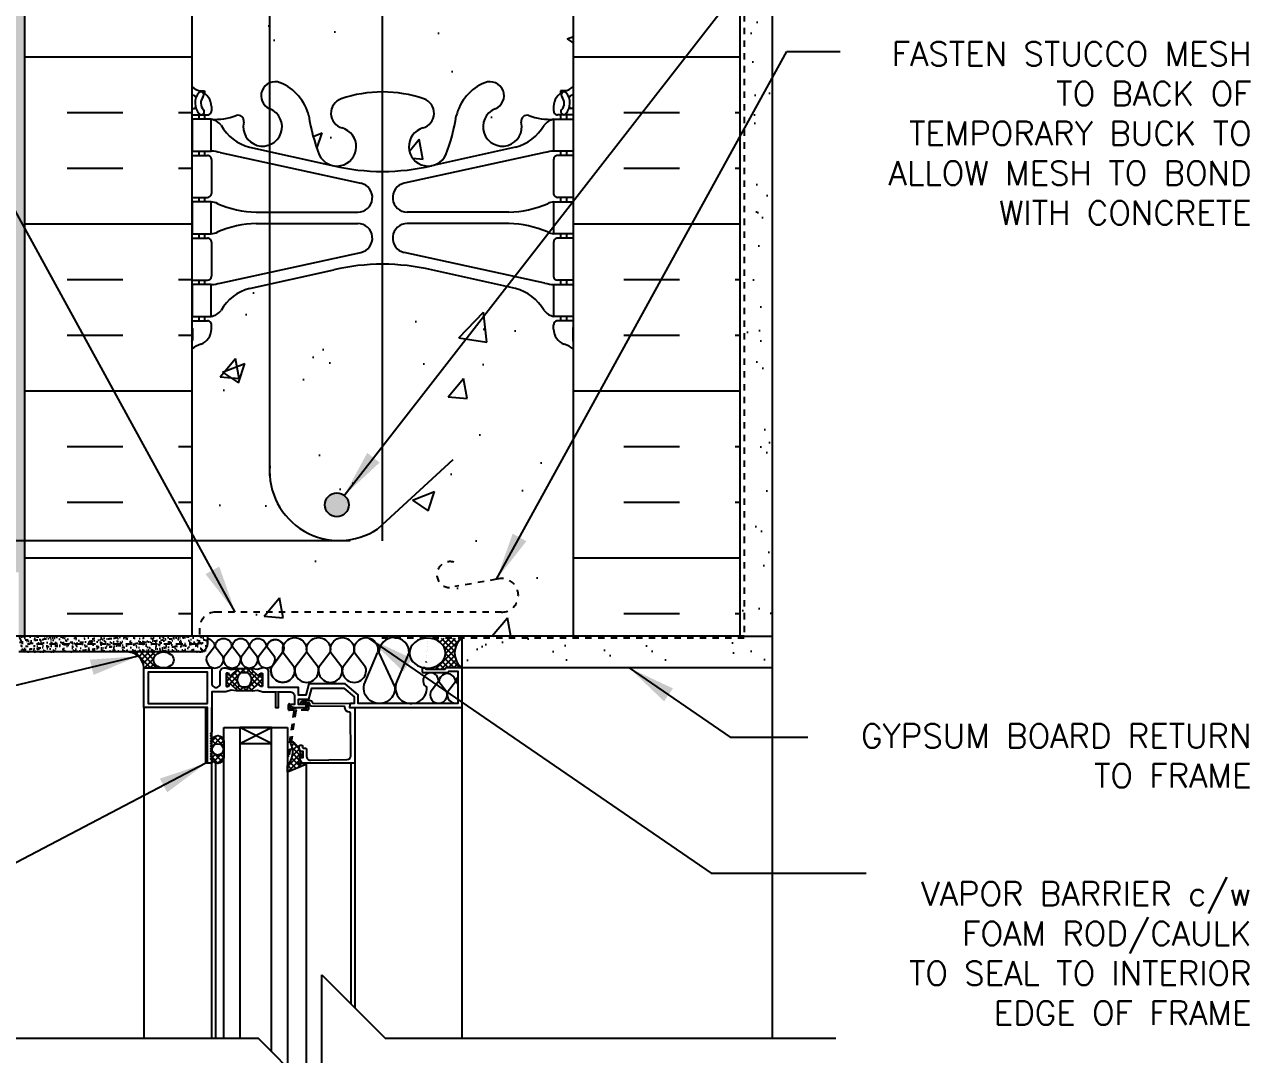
# Model space of a CAD drawing. Header units: inches. Extents: x 2793 to 2824.6, y 374 to 415.
# Drawn here: x 2802.64 to 2821.91, y 387.73 to 403.92 of the extents above; entities that cross this region are included whole.
import ezdxf

# ---------------------------------------------------------------- set-up
doc = ezdxf.new("R2010")
doc.units = ezdxf.units.IN
doc.header["$LTSCALE"] = 0.5
doc.header["$MEASUREMENT"] = 0
doc.linetypes.add('DASHED2', pattern=[0.375, 0.25, -0.125])
doc.linetypes.add('HIDDEN2', pattern=[0.1875, 0.125, -0.0625])
doc.layers.get('Defpoints').update_dxf_attribs({"linetype": 'CONTINUOUS'})
for name, color, linetype in [('HATCH', 12, 'CONTINUOUS'), ('LINE18', 9, 'CONTINUOUS'), ('line25', 2, 'CONTINUOUS'), ('LINE50', 5, 'CONTINUOUS'), ('LINE65', 3, 'CONTINUOUS'), ('LINE9', 9, 'CONTINUOUS'), ('TEXT', 4, 'CONTINUOUS'), ('Web_Edge', 9, 'CONTINUOUS')]:
    doc.layers.add(name, color=color, linetype=linetype)
doc.styles.add('DIM', font='romans.shx', dxfattribs={"width": 0.7})
doc.styles.get("Standard").update_dxf_attribs({"font": 'romans.shx'})
doc.dimstyles.new('ext_12', dxfattribs={"dimscale": 12, "dimtxt": 0.09375, "dimasz": 0.09375, "dimexe": 0.09375, "dimexo": 0.0625, "dimgap": 0.0625, "dimtad": 1, "dimdec": 1, "dimzin": 3, "dimdsep": 46, "dimlunit": 4, "dimtxsty": 'DIM', "dimcen": 0.09, "dimdle": 0.09375, "dimclrt": 4, "dimadec": 0, "dimazin": 0, "dimtfac": 1, "dimtdec": 1, "dimtmove": 2, "dimatfit": 3, "dimfxl": 1, "dimfrac": 2, "dimtolj": 1, "dimtzin": 0, "dimarcsym": 0})
doc.dimstyles.new('ext_8', dxfattribs={"dimscale": 8, "dimtxt": 0.09375, "dimasz": 0.09375, "dimexe": 0.09375, "dimexo": 0.0625, "dimgap": 0.0625, "dimtad": 1, "dimdec": 1, "dimzin": 3, "dimdsep": 46, "dimlunit": 4, "dimtxsty": 'DIM', "dimcen": 0.09, "dimdle": 0.09375, "dimclrt": 4, "dimadec": 0, "dimazin": 0, "dimtfac": 1, "dimtdec": 1, "dimtmove": 2, "dimatfit": 3, "dimfxl": 1, "dimfrac": 2, "dimtolj": 1, "dimtzin": 0, "dimarcsym": 0})
pattern_1 = [(45, (85.12762333892897, -147.0838724820486), (-0.04419417382415922, 0.04419417382415922), []), (135, (85.12762333892897, -147.0838724820486), (-0.04419417382415922, -0.04419417382415922), [])]
pattern_2 = [(37.50000000000001, (0, 0), (-0.003149667905480408, 0.09634118845065794), [0, -0.07600000000000001, 0, -0.085, 0, -0.08125]), (7.499999999999999, (0, 0), (0.08848883526338636, 0.141107303261487), [0, -0.041, 0, -0.0685, 0, -0.02625]), (327.5, (-0.0615, 0), (0.1557070930875748, 0.0002829526768482471), [0, -0.025, 0, -0.09000000000000001, 0, -0.1175]), (317.5, (-0.0615, 0), (0.1503063302286147, 0.04388377824671247), [0, -0.0125, 0, -0.059, 0, -0.0675])]

# ---------------------------------------------------------------- blocks, each defined once
blk = doc.blocks.new('*D4')
at = {"layer": 'Defpoints', "color": 0, "transparency": 16777216}
for p in [(2799.283079843807, 395.8043712065825), (2808.258923650957, 395.8043712065825), (2805.515659898564, 394.3043712065833)]:
    blk.add_point(p, dxfattribs=at)
at = {"layer": 'TEXT', "color": 0, "lineweight": -2, "transparency": 16777216}
for p, q in [((2799.283079843807, 396.3043712065825), (2799.283079843807, 396.8043712065825)), ((2807.758923650957, 395.8043712065825), (2798.533079843807, 395.8043712065825)), ((2799.283079843807, 394.3043712065833), (2799.283079843807, 395.8043712065825)), ((2805.015659898564, 394.3043712065833), (2798.533079843807, 394.3043712065833)), ((2799.283079843807, 393.8043712065833), (2799.283079843807, 393.3043712065833))]:
    blk.add_line(p, q, dxfattribs=at)
at = {"layer": 'TEXT', "color": 0, "transparency": 16777216}
for points in [[(2799.199746510473, 396.3043712065825), (2799.36641317714, 396.3043712065825), (2799.283079843807, 395.8043712065825)], [(2799.199746510473, 393.8043712065833), (2799.36641317714, 393.8043712065833), (2799.283079843807, 394.3043712065833)]]:
    blk.add_solid(points, dxfattribs=at)
at = {"layer": 'TEXT', "color": 4, "transparency": 16777216, "insert": (2796.944408419152, 396.5543712065829), "char_height": 0.5, "attachment_point": 5, "rotation": 90, "style": 'DIM'}
blk.add_mtext('\\A1;1 1/2" \\P (38mm)MIN. \\PCOVER', dxfattribs=at)

msp = doc.modelspace()

# ---------------------------------------------------------------- hatches: boundary and pattern name
at = {"layer": 'HATCH'}
h = msp.add_hatch(dxfattribs=at)
h.set_pattern_fill('AR-CONC', color=256, scale=0.5)
h.set_pattern_definition([(49.99999999999999, (0, 0), (3.586300913003767, -0.3137606749129755), [0.375, -4.125]), (355, (0, 0), (-0.693756668065, 3.760960668500059), [0.3, -3.3]), (100.45144446, (0.298858405, -0.02614672), (2.89254423363556, 3.447199954843147), [0.3187009599999999, -3.505710559999999]), (46.18420000000001, (0, 1), (5.336206653357862, -0.8275964039653827), [0.5625, -6.1875]), (96.63563549, (0.444683725, 0.931033465), (4.673309728371142, 4.870593003872752), [0.47805171, -5.258568799999999]), (351.1841639899999, (0, 1), (4.673309725273866, 4.870593001349951), [0.45, -4.950000005]), (21, (0.5, 0.75), (2.984535260592308, -2.013094453326694), [0.375, -4.125]), (326.0000000000001, (0.5, 0.75), (1.216576659607909, 3.625750225234265), [0.3, -3.3]), (71.45144474, (0.74871127, 0.58224213), (4.201111883649856, 1.612655764031769), [0.31870095, -3.50571056]), (37.50000000000001, (0, 0), (0.06079927658645334, 1.664469269156557), [0, -3.26, 0, -3.35, 0, -3.3125]), (7.499999999999999, (0, 0), (1.315347687210743, 1.972058559411801), [0, -1.91, 0, -3.185, 0, -1.2625]), (327.5, (-1.115, 0), (2.669112180862045, -0.1127743586718988), [0, -1.25, 0, -3.9, 0, -5.175]), (317.5, (-1.615, 0), (2.915930846711931, 0.5005249116615886), [0, -1.625, 0, -2.59, 0, -3.675])])
h.paths.add_polyline_path([(2811.265659898564, 414.0341859822698), (2808.309408531427, 414.0341859822698), (2807.309408531427, 415.0341859822698), (2807.309408531427, 413.0341859822698), (2806.309408531427, 414.0341859822698), (2805.265659898564, 414.0341859822698), (2805.265659898564, 411.2528219747666, 0.08241458984416457), (2805.408996852033, 411.1737154981976, -0.3178372451770455), (2805.575663518696, 410.9380132378167), (2805.5756635187, 410.8705132378066, -0.4142135623888809), (2805.5131635187, 410.8080132378033), (2805.465663518914, 410.8080132378033), (2805.46566351891, 410.7380132378033), (2805.570663518691, 410.7380132378033, -0.1889729320648789), (2805.72653259438, 410.6431687494142, 0.1963228336433497), (2806.175663518738, 410.2969090292862), (2807.49751908757, 410.0064134630315, 0.05779469062719288), (2808.265659898564, 409.9173269729385, 0.05779469062783549), (2809.033800709566, 410.0064134630337), (2810.355656278389, 410.2969090292869, 0.1963228336437633), (2810.804787202748, 410.643168749416, -0.1889729320632912), (2810.960656278436, 410.7380132378042), (2811.065656278217, 410.7380132378042), (2811.065656278213, 410.8080132378043), (2811.018156278427, 410.8080132378043, -0.4142135623888808), (2810.955656278427, 410.8705132378076), (2810.955656278431, 410.9380132378178, -0.3178372451769514), (2811.122322945094, 411.1737154981985, 0.08241458984451983), (2811.265659898564, 411.2528219747679)])
h.paths.add_polyline_path([(2811.265659898565, 405.0341859822698), (2811.265659898565, 407.1232045008405, 0.06439757034072958), (2811.15565627845, 407.1891640261043), (2811.06565627845, 407.1891640260974), (2811.065656278447, 407.2308900860216, -0.2490694201797954), (2810.955656278431, 407.438013237791), (2810.955656278427, 407.505513237801, -0.4142135623888826), (2811.018156278427, 407.5680132378044), (2811.065656278425, 407.5680132378044), (2811.065656278421, 407.6380132378044), (2810.960656278437, 407.6380132378043, 0.1004604156428633), (2810.566957808368, 407.5808504819565, -0.6014354320936102), (2810.447454338143, 407.6857338243804, 2.182094824738058), (2810.037374184279, 407.4728243929313, -1), (2809.87394561285, 407.0643013188696, -0.2443795113560812), (2809.425537740043, 407.5850582233211, 0.05315652255468182), (2809.259698285826, 408.1991398552339, 1.553131786926419), (2808.901468186501, 407.7748351635888, -0.7355925422356859), (2808.914253056936, 407.3167885864486, -0.08275514747014198), (2808.265659898564, 407.2086995026689, -0.08275514747013275), (2807.617066740193, 407.3167885864485, -0.73559254223038), (2807.629851610628, 407.7748351635877, 1.553131786927016), (2807.271621511301, 408.1991398552318, 0.05315652255463689), (2807.105782057085, 407.5850582233194, -0.2443795113556785), (2806.657374184279, 407.0643013188691, -1), (2806.49394561285, 407.4728243929305, 2.182094824735408), (2806.083865458984, 407.6857338243796, -0.601435432110133), (2805.964361988756, 407.5808504819577, 0.1004604156413096), (2805.570663518692, 407.6380132378034), (2805.465663518708, 407.6380132378034), (2805.465663518703, 407.5680132378035), (2805.513163518701, 407.5680132378035, -0.4142135623890155), (2805.575663518701, 407.5055132378001), (2805.575663518697, 407.4380132377899, -0.2490694201798078), (2805.465663518681, 407.2308900860205), (2805.465663518678, 407.1891640260964), (2805.375663518677, 407.1891640261032, 0.06439757034013861), (2805.265659898565, 407.1232045008399), (2805.265659898565, 405.0341859822698), (2805.265659898565, 402.9451674637002, 0.06439757034054394), (2805.375663518678, 402.8792079384365), (2805.465663518679, 402.8792079384433), (2805.465663518682, 402.8374818785192, -0.2490694201798069), (2805.575663518698, 402.6303587267498), (2805.575663518701, 402.5628587267395, -0.4142135623890114), (2805.513163518701, 402.5003587267362), (2805.465663518703, 402.5003587267362), (2805.465663518708, 402.4303587267362), (2805.570663518693, 402.4303587267362, 0.1004604156416371), (2805.964361988759, 402.4875214825832, -0.6014354321026814), (2806.083865458985, 402.3826381401602, 2.182094824738529), (2806.49394561285, 402.5955475716092, -1), (2806.657374184279, 403.0040706456708, -0.2443795113560766), (2807.105782057086, 402.4833137412194, 0.05315652255454038), (2807.271621511301, 401.8692321093081, 1.553131786931502), (2807.629851610628, 402.2935368009515, -0.7355925422351692), (2807.617066740193, 402.7515833780917, -0.08275514747013706), (2808.265659898565, 402.8596724618714, -0.08275514747013564), (2808.914253056936, 402.7515833780916, -0.7355925422309465), (2808.901468186501, 402.2935368009523, 1.553131786927289), (2809.259698285828, 401.8692321093083, 0.05315652255452064), (2809.425537740043, 402.4833137412193, -0.2443795113561416), (2809.87394561285, 403.0040706456709, -1), (2810.037374184279, 402.5955475716092, 2.182094824735792), (2810.447454338144, 402.3826381401603, -0.6014354321063747), (2810.566957808372, 402.4875214825826, 0.1004604156411906), (2810.960656278436, 402.4303587267362), (2811.065656278421, 402.4303587267362), (2811.065656278426, 402.5003587267362), (2811.018156278428, 402.5003587267362, -0.4142135623890092), (2810.955656278428, 402.5628587267395), (2810.955656278431, 402.6303587267498, -0.2490694201798182), (2811.065656278447, 402.8374818785192), (2811.06565627845, 402.8792079384433), (2811.155656278451, 402.8792079384365, 0.06439757034043046), (2811.265659898565, 402.9451674637)])
h.paths.add_polyline_path([(2811.265659898565, 398.815549989773, 0.08241458984433027), (2811.122322945095, 398.894656466342, -0.3178372451770358), (2810.955656278432, 399.1303587267229), (2810.955656278428, 399.197858726733, -0.4142135623888782), (2811.018156278428, 399.2603587267364), (2811.065656278214, 399.2603587267364), (2811.065656278218, 399.3303587267364), (2810.960656278437, 399.3303587267364, -0.1889729320638033), (2810.804787202749, 399.4252032151251, 0.1963228336442555), (2810.355656278387, 399.7714629352541), (2809.033800709558, 400.0619585015084, 0.05779469062726324), (2808.265659898564, 400.1510449916016, 0.05779469062720276), (2807.497519087571, 400.0619585015084), (2806.175663518742, 399.7714629352541, 0.1963228336442257), (2805.72653259438, 399.4252032151252, -0.1889729320638903), (2805.570663518693, 399.3303587267364), (2805.465663518911, 399.3303587267364), (2805.465663518915, 399.2603587267364), (2805.513163518701, 399.2603587267364, -0.4142135623888782), (2805.575663518701, 399.197858726733), (2805.575663518697, 399.1303587267229, -0.3178372451769501), (2805.408996852034, 398.8946564663422, 0.08241458984467798), (2805.265659898564, 398.8155499897726), (2805.265659898564, 394.3043712065829), (2811.265659898565, 394.3043712065829)])
h = msp.add_hatch(dxfattribs=at)
h.set_pattern_fill('AR-SAND', color=256, scale=0.05)
h.set_pattern_definition(pattern_2)
h.paths.add_polyline_path([(2802.546909948564, 395.3043712065828), (2802.546909948564, 394.3043712065828), (2802.640659898564, 394.3043712065828), (2802.640659898564, 414.0341859822698), (2802.390659898562, 414.0341859822698), (2802.390659898562, 394.3043712065828), (2802.484409948564, 394.3043712065828), (2802.484409948564, 395.3043712065828)])
h = msp.add_hatch(dxfattribs=at)
h.set_pattern_fill('AR-SAND', color=256, scale=0.5)
h.set_pattern_definition([(37.50000000000001, (85.12762333892897, -147.0838724820486), (-0.03149667905480408, 0.9634118845065793), [0, -0.76, 0, -0.85, 0, -0.8125]), (7.499999999999999, (85.12762333892897, -147.0838724820486), (0.8848883526338636, 1.41107303261487), [0, -0.41, 0, -0.685, 0, -0.2625]), (327.5, (84.51262333892919, -147.0838724820486), (1.557070930875748, 0.002829526768482471), [0, -0.25, 0, -0.9, 0, -1.175]), (317.5, (84.51262333892919, -147.0838724820486), (1.503063302286147, 0.4388377824671247), [0, -0.125, 0, -0.59, 0, -0.675])])
h.paths.add_polyline_path([(2814.390659898565, 394.3043712065825), (2813.890659898565, 394.3043712065825), (2809.515626248243, 394.3043712065827), (2809.515626248243, 393.8045155764391), (2814.390659898565, 393.8043712065825)])
h.paths.add_polyline_path([(2814.390659898565, 414.0341859822698), (2813.890659898564, 414.0341859822698), (2813.890659898565, 405.0341859822698), (2813.890659898565, 395.8043712065825), (2813.890659898565, 394.3043712065825), (2814.390659898565, 394.3043712065825)])
h = msp.add_hatch(dxfattribs=at)
h.set_pattern_fill('INSUL', color=256, scale=7, style=0)
h.set_pattern_definition([(0, (-0.1923739032677076, -16.58965065482789), (0, 2.625), []), (0, (-0.1923739032677076, -15.71465065482789), (0, 2.625), [0.875, -0.875]), (0, (-0.1923739032677076, -14.83965065482789), (0, 2.625), [0.875, -0.875])])
edge = h.paths.add_edge_path()
edge.add_arc((2805.255663518977, 398.9542886683591), 0.02000000000041284, 5.536719527299283e-09, 60.011975508218086, ccw=False)
edge.add_line((2805.275663518978, 398.9542886683611), (2805.275663518963, 399.1403587267378))
edge.add_line((2805.275663518963, 399.1403587267378), (2805.27566340373, 399.140426618725))
edge.add_arc((2805.255663518963, 399.1403587267363), 0.01999999999993334, 0.1944965941205106, 60.01197546078606)
edge.add_line((2805.265659898564, 399.1576813245458), (2805.265659898565, 405.0341859822698))
edge.add_line((2805.265659898565, 405.0341859822698), (2804.578159898565, 405.0341859822698))
edge.add_line((2804.578159898565, 405.0341859822698), (2804.578159898565, 404.5341859822698))
edge.add_line((2804.578159898565, 404.5341859822698), (2803.078159898565, 404.5341859822698))
edge.add_line((2803.078159898565, 404.5341859822698), (2803.078159898565, 405.0341859822698))
edge.add_line((2803.078159898565, 405.0341859822698), (2802.640659898565, 405.0341859822698))
edge.add_line((2802.640659898565, 405.0341859822698), (2802.640659898564, 394.3043712065828))
edge.add_line((2802.640659898564, 394.3043712065828), (2805.265660265259, 394.3043712065829))
edge.add_line((2805.265660265259, 394.3043712065829), (2805.265659898564, 398.9716112661773))
edge = h.paths.add_edge_path()
edge.add_line((2813.890659898565, 405.0341859822698), (2813.453159898565, 405.0341859822698))
edge.add_line((2813.453159898565, 405.0341859822698), (2813.453159898565, 404.5341859822698))
edge.add_line((2813.453159898565, 404.5341859822698), (2811.953159898565, 404.5341859822698))
edge.add_line((2811.953159898565, 404.5341859822698), (2811.953159898565, 405.0341859822698))
edge.add_line((2811.953159898565, 405.0341859822698), (2811.515659898565, 405.0341859822698))
edge.add_line((2811.515659898565, 405.0341859822698), (2811.265659898565, 405.0341859822698))
edge.add_line((2811.265659898565, 405.0341859822698), (2811.265659898564, 399.1230361289271))
edge.add_arc((2811.275656278165, 399.1403587267356), 0.01999999999908912, 179.9999999934862, 240.01197545940238, ccw=False)
edge.add_line((2811.255656278166, 399.1403587267379), (2811.255656278151, 398.9542886683613))
edge.add_line((2811.255656278151, 398.9542886683613), (2811.255656463283, 398.9542026147913))
edge.add_arc((2811.275656278151, 398.954288668359), 0.01999999999951253, 180.2465260729318, 240.0119755067531)
edge.add_line((2811.265659898564, 398.9369660705419), (2811.265659898565, 394.3043712065829))
edge.add_line((2811.265659898565, 394.3043712065829), (2813.890659898565, 394.3043712065829))
edge.add_line((2813.890659898565, 394.3043712065829), (2813.890659898565, 405.0341859822698))
h = msp.add_hatch(dxfattribs=at)
h.set_pattern_fill('AR-SAND', color=256, scale=0.05)
h.set_pattern_definition(pattern_2)
h.paths.add_polyline_path([(2805.515659898564, 394.3043711409062), (2802.546909948564, 394.3043711409062), (2802.546909948564, 394.0543712065837), (2805.515659898564, 394.0543712065837)])
h = msp.add_hatch(dxfattribs=at)
h.set_pattern_fill('ANSI37', color=256, scale=0.5)
h.set_pattern_definition(pattern_1)
edge = h.paths.add_edge_path()
edge.add_line((2809.515626248243, 394.2731212065826), (2808.980712684091, 394.2731212065826))
edge.add_ellipse((2808.973247215328, 394.037669982302), major_axis=(0.2825336774749303, 0), ratio=0.8336473878611741, start_angle=623.0829798558104, end_angle=808.4858808845431, ccw=False)
edge.add_arc((2808.935626248243, 393.7945193522401), 0.009999999999875442, 0, 68.93084636959458, ccw=False)
edge.add_line((2808.945626248243, 393.7945193522401), (2808.945626248243, 393.7895193522401))
edge.add_arc((2808.955626248243, 393.7895193522401), 0.01000000000010282, 180, 270)
edge.add_line((2808.955626248243, 393.77951935224), (2809.240626248243, 393.77951935224))
edge.add_arc((2809.240626248243, 393.7895193522399), 0.00999999999993584, 270, 360)
edge.add_line((2809.250626248243, 393.7895193522399), (2809.250626248243, 393.7945193522399))
edge.add_arc((2809.260626248243, 393.7945193522399), 0.01000000000010548, 90, 180, ccw=False)
edge.add_line((2809.260626248243, 393.80451935224), (2809.515626248243, 393.80451935224))
edge.add_arc((2809.694255851457, 394.0388202794112), 0.2946276626821766, 127.3216770494383, 232.6783229505348, ccw=False)
h = msp.add_hatch(dxfattribs=at)
h.set_pattern_fill('ANSI37', color=256, scale=0.5)
h.set_pattern_definition(pattern_1)
edge = h.paths.add_edge_path()
edge.add_ellipse((2804.824097084604, 393.9285463713321), major_axis=(0.1591748401361159, 0), ratio=0.7904819325918538, start_angle=-270, end_angle=-99.28813868702753, ccw=False)
edge.add_line((2804.824097084606, 394.0543712065829), (2804.259935517042, 394.0543712065831))
edge.add_arc((2804.244080689218, 393.7823999764638), 0.2724329744688692, 4.625825487410509, 86.66366272043291, ccw=False)
edge.add_line((2804.515626248241, 393.8043712065829), (2804.798406341843, 393.8043712065829))
h.paths.add_polyline_path([(2804.948768491041, 394.0067748139863), (2804.947751635273, 394.0077552404958), (2804.951732244513, 394.0037257807711)])
h = msp.add_hatch(dxfattribs=at)
h.set_pattern_fill('ANSI37', color=256, scale=0.5, style=0)
h.set_pattern_definition([(45, (85.12762333892852, -127.813083229124), (-0.04419417382415922, 0.04419417382415922), []), (135, (85.12762333892852, -127.813083229124), (-0.04419417382415922, -0.04419417382415922), [])])
h.paths.add_polyline_path([(2805.770696041893, 392.6454844554148), (2805.770696041893, 392.3985542490668, -0.973119193628529), (2805.580767303682, 392.3933782968002), (2805.580626263116, 392.6454312826274, -1.000279793165599)])
h.paths.add_polyline_path([(2805.588126248241, 392.5220193522408, 1), (2805.763196041893, 392.5220193522408, 1)], flags=16)
h.paths.add_polyline_path([(2806.941525712547, 392.304051938093), (2807.066419581784, 392.304051938093, -0.3927408574796724), (2807.046955030888, 392.2783301881492), (2806.770696041893, 392.1673524094014), (2806.770696041893, 392.2719223340544, 0.3145636000813645), (2806.824568793797, 392.6152006668636), (2806.828604285317, 392.6417128956651), (2806.855073492469, 392.6417128956651, -0.1494430697769666), (2806.957558806964, 392.5226490221779), (2806.957558806964, 392.5220519380929, 0.1929134893777459), (2806.965861105439, 392.5013345601568, -0.08922647140676533), (2806.980159661197, 392.4072815663045), (2806.961278871544, 392.4039523736717, 0.31529878887884), (2806.958683160904, 392.4013566630307)])
h.paths.add_polyline_path([(2806.303783813152, 393.6829080872307, 0.7725978076390988), (2806.32882664757, 393.6975884078204, -0.343148791993915), (2806.333450802702, 393.7089644744395), (2806.349619385053, 393.7182994098122, -0.1316524975867668), (2806.353619385054, 393.719371206582), (2806.372475791514, 393.719371206582, -0.414213562373095), (2806.380475791514, 393.7113712065819), (2806.380475791514, 393.522371206582, -0.414213562373095), (2806.372475791514, 393.5143712065819), (2806.353619385054, 393.5143712065819, -0.1316524975867363), (2806.349619385053, 393.5154430033517), (2806.333450802702, 393.5247779387244, -0.3431487919940244), (2806.32882664757, 393.5361540053435, 0.7725978076389638), (2806.303783813152, 393.5508343259332), (2806.196381077, 393.4434315897812), (2805.989871419485, 393.4434315897812), (2805.882468683332, 393.5508343259332, 0.7725978076393586), (2805.857425848915, 393.5361540053435, -0.3431487919941011), (2805.852801693782, 393.5247779387244), (2805.836633111431, 393.5154430033517, -0.1316524975865104), (2805.832633111431, 393.5143712065819), (2805.813776704971, 393.5143712065819, -0.414213562373095), (2805.805776704971, 393.522371206582), (2805.805776704971, 393.7113712065819, -0.414213562373095), (2805.813776704971, 393.719371206582), (2805.832633111431, 393.719371206582, -0.1316524975865104), (2805.836633111431, 393.7182994098122), (2805.852801693782, 393.7089644744395, -0.343148791994153), (2805.857425848915, 393.6975884078204, 0.7725978076392856), (2805.882468683332, 393.6829080872307), (2805.989871419485, 393.7903108233827), (2806.196381077, 393.7903108233827)])
h.paths.add_polyline_path([(2806.120787559372, 393.5018712065821), (2806.06561539337, 393.5018712065821, -0.3238484292968788), (2806.008624316477, 393.5431090863752, -0.326501620107139), (2806.00862431671, 393.6906333246305, -0.3238484397582524), (2806.065615394313, 393.731871206582), (2806.120787559372, 393.731871206582, -0.3238484345287045), (2806.17777863662, 393.6906333257095, -0.3265016201076595), (2806.17777863662, 393.543109087454, -0.3238484345260935)], flags=16)
at = {"layer": 'LINE65'}
msp.add_hatch(color=256, dxfattribs=at).paths.add_polyline_path([(2807.734688593486, 396.3684817206785, 1), (2807.359688593486, 396.3684817206785, 1)])

# ---------------------------------------------------------------- linework, layer by layer
at = {"layer": 'HATCH', "color": 4, "linetype": 'DASHED2', "ltscale": 0.5}
for p, q in [((2813.953159898565, 405.0676561593968), (2813.953159898565, 394.2731212065826)), ((2813.953159898565, 394.2731212065826), (2808.236311124128, 394.2731212065826))]:
    msp.add_line(p, q, dxfattribs=at)
at = {"layer": 'HATCH', "linetype": 'HIDDEN2'}
msp.add_line((2805.265660265259, 394.6013599966774), (2805.265660265259, 394.6013599966774), dxfattribs=at)
msp.add_line((2805.265660265259, 394.6013599966774), (2805.265660265259, 394.6013599966774), dxfattribs=at)
at = {"layer": 'HATCH'}
for p, q in [((2808.475590380219, 393.5443078743998), (2808.686288981008, 394.0405898875923)), ((2806.220523212624, 393.7903108233827), (2805.965729283861, 393.7903108233827)), ((2814.390659898565, 393.8043712065825), (2814.390659898565, 387.9810604655387)), ((2809.142291922016, 393.5838236079686), (2809.017946922791, 393.4211605317671)), ((2809.27781598509, 393.4211605317671), (2809.152991635739, 393.5837465229873)), ((2809.412860698038, 393.5837465229873), (2809.288515698813, 393.4210834467858)), ((2809.450626248243, 393.5484156924389), (2809.423560411761, 393.583669438006)), ((2806.220523212624, 393.4434315897812), (2805.965729283861, 393.4434315897812)), ((2805.580626248242, 387.9810604655387), (2805.580626248241, 393.1795193522374)), ((2809.515626248243, 387.9810604655387), (2809.515626248243, 393.1795193522374)), ((2805.645626248241, 387.9810604655387), (2805.645626248241, 392.3083903062328)), ((2807.066539569077, 392.304051938093), (2807.066539569077, 387.2239294276391)), ((2807.829621872921, 392.304051938093), (2807.829621872921, 388.4608471237954))]:
    msp.add_line(p, q, dxfattribs=at)
for points in [[(2805.515659898564, 394.2658489538465, -0.3677135428508029), (2805.624723269907, 394.1376016261025), (2805.500378270681, 393.974938549901, 1.331509838654881), (2805.760247332981, 393.974938549901), (2805.635422983629, 394.1375245411213)], [(2805.635422983629, 394.1375245411213, -1), (2805.895292045929, 394.1375245411213), (2805.770947046704, 393.9748614649197, 1.331509838654881), (2806.030816109004, 393.9748614649197), (2805.905991759652, 394.13744745614)], [(2805.905991759652, 394.13744745614, -1), (2806.165860821952, 394.13744745614), (2806.041515822727, 393.9747843799385, 1.331509838654881), (2806.301384885026, 393.9747843799385), (2806.176560535675, 394.1373703711587)], [(2806.176560535675, 394.1373703711587, -1), (2806.436429597974, 394.1373703711587), (2806.312084598749, 393.9747072949572, 1.331509838654881), (2806.571953661049, 393.9747072949572), (2806.447129311697, 394.1372932861774)], [(2806.877497852395, 393.8159466733048, -1.331509838655778), (2806.518156136139, 393.8159466733048), (2806.690097901866, 394.0408739057212, 1.25386884222624), (2806.447129311697, 394.1372932861774, -1.253868842176588), (2806.690097901866, 394.040873905721), (2806.518156136139, 393.8159466733048, 1.331509838655574), (2806.877497852395, 393.8159466733046), (2806.704893250949, 394.0407673141585, -1.331509838655574), (2807.064234967204, 394.0407673141584), (2806.892293201478, 393.815840081742, 1.331509838655574), (2807.251634917734, 393.8158400817417), (2807.079030316288, 394.0406607225957, -1.331509838655574), (2807.438372032544, 394.0406607225956), (2807.266430266816, 393.8157334901792, 1.331509838655574), (2807.625771983073, 393.8157334901791), (2807.453167381626, 394.040554131033, -1.331509838655574), (2807.812509097883, 394.0405541310329), (2807.640567332156, 393.8156268986165, 1.331509838655574), (2807.999909048412, 393.8156268986163), (2807.827304446965, 394.0404475394702, -1.331509838655574), (2808.186646163222, 394.0404475394702)], [(2808.686288981008, 394.0405898875923, 1), (2808.206404670439, 394.0405898875923), (2808.461122698427, 393.5023882642364, -1.151765177323539), (2807.975947562433, 393.5441655262777), (2808.186646163222, 394.0404475394702)]]:
    msp.add_lwpolyline(points, format="xyb", dxfattribs=at)
for points in [[(2806.17335379957, 393.532943877092, -0.2734560415951634), (2806.120787559372, 393.5018712065821), (2806.06561539337, 393.5018712065821, -0.2734560397667185), (2806.013049153368, 393.5329438767343), (2806.000027864783, 393.5566059355729, -0.2569805071132461), (2806.000027864783, 393.6771364751144), (2806.013049153918, 393.7007985357142, -0.2734560434246889), (2806.065615394313, 393.731871206582), (2806.120787559372, 393.731871206582, -0.2734560415960702), (2806.17335379957, 393.7007985360719), (2806.18637508843, 393.6771364763525, -0.2569805071137504), (2806.18637508843, 393.5566059368108)], [(2805.580767303682, 392.3933782968002), (2805.580626248241, 392.6454844554148, -1), (2805.770696041893, 392.6454844554148), (2805.770696041893, 392.3985542490668, -0.973119193628672)], [(2806.941525712547, 392.304051938093), (2807.066539569077, 392.304051938093), (2807.066539569077, 392.3016701318955, -0.3639702342662027), (2807.046955030888, 392.2783301881492), (2806.770696041893, 392.1673524094014), (2806.770696041893, 392.2719223340544, 0.3145636000813645), (2806.824568793797, 392.6152006668636), (2806.828604285317, 392.6417128956651), (2806.855073492469, 392.6417128956651, -0.2645518979873512), (2806.980159661197, 392.4072815663045), (2806.961278871544, 392.4039523736717, 0.315298788878984), (2806.958683160904, 392.4013566630306)]]:
    msp.add_lwpolyline(points, format="xyb", close=True, dxfattribs=at)
at = {"layer": 'HATCH', "flags": 128}
for points in [[(2804.515626248241, 393.179371206581), (2804.515626248241, 387.9810604655387)], [(2807.765604950806, 392.3043810361681), (2807.765604950806, 388.5248640459099)]]:
    msp.add_lwpolyline(points, dxfattribs=at)
at = {"layer": 'HATCH'}
msp.add_circle((2805.675661145067, 392.5220193522408), 0.087534896825959, dxfattribs=at)
for centre, radius, start, end in [((2809.023444496711, 393.6058888839674), 0.1208783971866071, 349.4821929914322, 238.7663541856002), ((2809.282926166889, 393.5837465229873), 0.1299345311499565, 0, 180), ((2809.553435761412, 393.5837465229873), 0.1299345311499565, 142.3016256128971, 180), ((2808.715216643845, 393.4890284963434), 0.2459198159109607, 167.0096944087085, 3.147381455981468), ((2809.14788145394, 393.383448156853), 0.1352967316930542, 163.8150857362051, 16.1849142637949), ((2809.418450229963, 393.3833710718717), 0.1352967316930542, 163.8150857362051, 283.7578014415051)]:
    msp.add_arc(centre, radius, start, end, dxfattribs=at)
at = {"layer": 'LINE18'}
for p, q in [((2805.486876248241, 393.1795193522374), (2804.530626248241, 393.1795193522374)), ((2805.486876248241, 392.3045193522374), (2805.486876248241, 393.1795193522374)), ((2805.770696041893, 387.9810604655387), (2805.770696041893, 392.8655193522409)), ((2805.770696041893, 392.8655193522409), (2806.770696041893, 392.8655193522409)), ((2806.770696041893, 392.8655193522409), (2806.770696041893, 387.5197729548233)), ((2805.580626248241, 392.3045193522374), (2805.486876248241, 392.3045193522374))]:
    msp.add_line(p, q, dxfattribs=at)
for points in [[(2805.813776704971, 393.719371206582, 0.4142135623731601), (2805.805776704971, 393.7113712065819), (2805.805776704971, 393.522371206582, 0.4142135623731601), (2805.813776704971, 393.5143712065819), (2805.832633111431, 393.5143712065819, 0.1316524975860434), (2805.836633111431, 393.5154430033517), (2805.852801693782, 393.5247779387244, 0.3431487919942176), (2805.857425848915, 393.5361540053435, -0.7725978076396093), (2805.882468683332, 393.5508343259332), (2805.972800351673, 393.4605026575931, -0.7132930678969659), (2805.964510590426, 393.4435061282649), (2805.887672387897, 393.452940673223), (2805.802889104576, 393.4302230609254, -0.06554346281523721), (2805.796418628448, 393.4293712065827), (2805.580626248241, 393.4293712065827), (2805.580626248241, 392.7943712065828), (2805.560626248241, 392.7743712065827), (2805.580626248241, 392.7543712065827), (2805.560626248241, 392.7343712065828), (2805.580626248241, 392.7143712065828), (2805.560626248241, 392.6943712065828), (2805.580626248241, 392.6743712065828), (2805.560626248241, 392.6543712065827), (2805.580626248241, 392.6343712065827), (2805.560626248241, 392.6143712065827), (2805.580626248241, 392.5943712065828), (2805.560626248241, 392.5743712065828), (2805.580626248241, 392.5543712065828), (2805.560626248241, 392.5343712065828), (2805.580626248241, 392.5143712065827), (2805.560626248241, 392.4943712065827), (2805.580626248241, 392.4743712065828), (2805.560626248241, 392.4543712065828), (2805.580626248241, 392.4343712065828), (2805.560626248241, 392.4143712065828), (2805.580626248241, 392.3943712065828), (2805.560626248241, 392.3743712065827), (2805.580626248241, 392.3543712065828), (2805.580626248241, 392.3043712065828), (2805.515626248241, 392.3043712065828), (2805.515626248241, 393.179371206581), (2804.515626248241, 393.179371206581), (2804.515626248241, 393.8043712065829), (2805.580626248241, 393.8043712065828), (2805.580626248241, 393.5627230609257, 1.000000000003211), (2805.715626248242, 393.5627230609257), (2805.715626248241, 393.7463712065826, -0.4142135623740909), (2805.773626248241, 393.8043712065828), (2805.796418628442, 393.8043712065828, -0.06554346281528432), (2805.80288910457, 393.80351935224), (2805.887672387897, 393.7808017399409), (2805.964510590426, 393.790236284899, -0.7132930678969658), (2805.972800351673, 393.7732397555708), (2805.882468683332, 393.6829080872307, -0.7725978076383387), (2805.857425848915, 393.6975884078204, 0.3431487919937011), (2805.852801693782, 393.7089644744395), (2805.836633111431, 393.7182994098122, 0.1316524975860435), (2805.832633111431, 393.719371206582)], [(2806.581646189515, 393.4120506985058), (2806.581646189515, 393.179519352239), (2806.631646189515, 393.179519352239), (2806.631646189515, 393.4120506985058), (2806.621646189514, 393.4293712065833), (2806.81765941283, 393.4293712065828, -0.4142135623722979), (2806.87965941283, 393.3673712065828), (2806.87965941283, 393.229519352239), (2806.81765941283, 393.229519352239), (2806.81765941283, 393.2213641860614, 0.3255049610922494), (2806.838449329432, 393.1928129275285), (2806.87965941283, 393.179519352239), (2807.052250309141, 393.179519352239, 0.4142135623732336), (2807.067250309141, 393.194519352239), (2807.067250309141, 393.214519352239, 0.4142135623728175), (2807.052250309141, 393.229519352239), (2806.94465941283, 393.2295193522391), (2806.94465941283, 393.3119814889114), (2807.109195072299, 393.3119814889114), (2807.15628641223, 393.4877287621293), (2807.65628641223, 393.4877287621293), (2807.817322515319, 393.3469814889114), (2807.817322515319, 393.2445193522401), (2807.765174765376, 393.2445193522401, 0.3639702342661525), (2807.755326687846, 393.2362558340168), (2807.747391973714, 393.1912558340155, 0.4663076581548417), (2807.757240051244, 393.1795193522388), (2809.515626248243, 393.1795193522374), (2809.515626248243, 393.80451935224), (2809.260626248243, 393.80451935224, 0.414213562373043), (2809.250626248243, 393.7945193522401), (2809.250626248243, 393.7895193522401, -0.414213562372991), (2809.240626248243, 393.77951935224), (2808.955626248243, 393.77951935224, -0.4142135623731992), (2808.945626248243, 393.7895193522399), (2808.945626248243, 393.7945193522399, 0.4142135623731992), (2808.935626248243, 393.8045193522399), (2808.900626248243, 393.8045193522399, 0.4142135623730951), (2808.890626248243, 393.7945193522399), (2808.890626248243, 393.73951935224, 0.4142135623730951), (2808.900626248243, 393.72951935224), (2809.295626248243, 393.72951935224, 0.4142135623730951), (2809.305626248243, 393.73951935224), (2809.305626248243, 393.74451935224, -0.4142135623730951), (2809.315626248243, 393.75451935224), (2809.450626248243, 393.75451935224), (2809.450626248243, 393.2445193522402), (2807.882322515318, 393.2445193522402), (2807.882322515318, 393.3786946465453), (2807.678658184662, 393.5527287621293), (2807.106410158011, 393.5527287621293), (2807.059318818081, 393.3769814889114), (2806.94465941283, 393.3769814889114), (2806.94465941283, 393.4943712065826), (2806.470626248244, 393.4943712065826), (2806.470626248244, 393.7463712065827, 0.4142135623740908), (2806.412626248244, 393.8043712065828), (2806.389833868044, 393.8043712065831, 0.06554346281804448), (2806.383363391916, 393.8035193522403), (2806.298580108588, 393.7808017399409), (2806.221741906058, 393.790236284899, 0.7132930678969379), (2806.213452144812, 393.7732397555708), (2806.303783813152, 393.6829080872307, 0.7725978076385306), (2806.32882664757, 393.6975884078204, -0.3431487919936307), (2806.333450802702, 393.7089644744395), (2806.349619385053, 393.7182994098122, -0.1316524975860437), (2806.353619385054, 393.719371206582), (2806.372475791514, 393.719371206582, -0.4142135623731601), (2806.380475791514, 393.7113712065819), (2806.380475791514, 393.522371206582, -0.4142135623731601), (2806.372475791514, 393.5143712065819), (2806.353619385054, 393.5143712065819, -0.1316524975860435), (2806.349619385053, 393.5154430033517), (2806.333450802703, 393.5247779387244, -0.3431487919941411), (2806.32882664757, 393.5361540053435, 0.7725978076394043), (2806.303783813152, 393.5508343259332), (2806.213452144812, 393.4605026575931, 0.713293067896942), (2806.221741906058, 393.4435061282649), (2806.298580108588, 393.452940673223), (2806.383363391906, 393.4302230609263, 0.06554346281272118), (2806.389833868033, 393.4293712065836), (2806.591646189515, 393.4293712065815)], [(2807.007558806964, 392.5570519380931, 0.414213562373043), (2807.022558806964, 392.542051938093), (2807.054558806964, 392.542051938093, -0.414213562373095), (2807.069558806964, 392.527051938093), (2807.069558806964, 392.4169438976563, 0.4184033046059118), (2807.132444351118, 392.3549502220793), (2807.70968551281, 392.3631957815119, 0.4139326425428041), (2807.768823208613, 392.4239890918692), (2807.75988566806, 393.0947223866891, 0.4077932646411108), (2807.74501668309, 393.109521968393, -0.4138755073975079), (2807.675623837122, 393.1800437416169, 0.4122343511257975), (2807.660838053616, 393.1951545870735), (2807.142749105995, 393.2025396795351, -0.3394542588633734), (2807.128420151601, 393.2138627752099), (2807.119827485289, 393.2478622464247), (2807.012346649746, 393.2493943306584), (2807.012275384548, 393.244394838557, -0.9999999999999848), (2806.98227843194, 393.244822429745), (2806.982365869245, 393.2509564492595, -0.3727193515204652), (2807.008489742308, 393.2802777951086), (2807.028528963358, 393.2828867453733), (2807.114231447672, 393.2940445403076, -0.3800361709519329), (2807.169162413542, 393.2567142473433), (2807.170315474484, 393.2521518145807), (2807.738655805648, 393.2440504143972, -0.4577045202689281), (2807.753249397006, 393.2266558388341), (2807.745621872921, 393.1795193522388), (2807.829621872921, 393.1795193522388), (2807.829621872921, 392.304051938093), (2807.009489986305, 392.304051938093, -0.267949192431115), (2806.996499605249, 392.3115519380931), (2806.95954918802, 392.3755519380931, -0.577350269189628), (2806.972539569077, 392.3980519380931), (2807.019558806964, 392.3980519380931), (2807.019558806964, 392.492051938093), (2806.987558806964, 392.492051938093, -0.4142135623730948), (2806.957558806964, 392.522051938093), (2806.957558806964, 392.5760519380931, -0.4142135623731296), (2806.972558806964, 392.5910519380931), (2806.992558806964, 392.5910519380931, -0.414213562373043), (2807.007558806964, 392.5760519380931)]]:
    msp.add_lwpolyline(points, format="xyb", close=True, dxfattribs=at)
for points in [[(2805.515626248241, 393.244371206581), (2805.515626248241, 393.7393712065827), (2804.580626248241, 393.7393712065827), (2804.580626248241, 393.244371206581)], [(2806.020696041893, 392.8655193522409), (2806.020696041893, 392.6155193522409), (2806.520696041893, 392.6155193522409), (2806.520696041893, 392.8655193522409)]]:
    msp.add_lwpolyline(points, close=True, dxfattribs=at)
at = {"layer": 'LINE18', "linetype": 'HIDDEN2'}
msp.add_lwpolyline([(2806.814950309139, 393.164519352239), (2807.06995030914, 393.164519352239, 0.4142135623730951), (2807.07495030914, 393.169519352239), (2807.07495030914, 393.224519352239, -0.9999999999999287), (2807.099950309139, 393.224519352239), (2807.099950309139, 393.152019352239, -0.4142135623730951), (2807.08745030914, 393.1395193522391), (2806.915117948904, 393.1395193522391, 0.3706321426687706), (2806.90276028429, 393.1289003427487), (2806.795818597023, 392.4263186456735, -0.9950963693897203), (2806.778029900801, 392.4290671830505), (2806.876130659376, 393.1252752411234, 0.4558347385663112), (2806.863752934367, 393.1395193522391), (2806.79745030914, 393.1395193522391, -0.4142135623730951), (2806.78495030914, 393.152019352239), (2806.78495030914, 393.224519352239, -1), (2806.809950309139, 393.224519352239), (2806.809950309139, 393.169519352239, 0.4142135623730951)], format="xyb", close=True, dxfattribs=at)
at = {"layer": 'line25'}
for p, q in [((2805.265659898565, 405.0341859822698), (2805.265659898564, 394.3043712065825)), ((2811.265659898565, 394.3043712065829), (2811.265659898565, 405.0341859822698))]:
    msp.add_line(p, q, dxfattribs=at)
at = {"layer": 'line25', "color": 12}
for p, q in [((2806.020696041893, 392.8655193522409), (2806.020696041894, 387.9810604655387)), ((2806.020696041893, 392.6155193522409), (2806.520696041893, 392.8655193522409)), ((2806.520696041893, 392.6155193522409), (2806.020696041893, 392.8655193522409)), ((2806.520696041895, 387.7697729548219), (2806.520696041893, 392.8655193522409))]:
    msp.add_line(p, q, dxfattribs=at)
for centre, radius, start, end in [((2809.694255851457, 394.0388202794112), 0.2946276626821576, 127.3216770494247, 232.6783229505428), ((2804.244080689218, 393.7823999764638), 0.2724329744688597, 4.625825487411852, 93.33633727880536)]:
    msp.add_arc(centre, radius, start, end, dxfattribs=at)
at = {"layer": 'line25', "color": 12, "extrusion": (0, 0, -1)}
msp.add_ellipse((2808.973247215328, 394.037669982302), major_axis=(0.2825336774749303, 0), ratio=0.8336473878611741, start_param=-10.99557428756428, end_param=-4.71238898038469, dxfattribs=at)
at = {"layer": 'line25', "color": 12}
msp.add_ellipse((2804.824097084604, 393.9285463713321), major_axis=(0.1591748401361158, 0), ratio=0.7904819325918538, start_param=-7.853981633974483, end_param=-1.570796326794897, dxfattribs=at)
at = {"layer": 'LINE50'}
for p, q in [((2802.640659898564, 394.3043712065827), (2802.640659898565, 405.0341859822698)), ((2805.265660265259, 394.3043712065829), (2802.640659898565, 394.3043712065828))]:
    msp.add_line(p, q, dxfattribs=at)
at = {"layer": 'LINE50', "linetype": 'DASHED2', "ltscale": 0.5}
for p, q in [((2810.057903458941, 395.1982465086443), (2809.402862800684, 395.0817462636008)), ((2810.137128225409, 394.6809059248512), (2805.640659898563, 394.6809059248512)), ((2805.390659898564, 394.4309059248511), (2805.390659898564, 394.2418712065828)), ((2805.328159898564, 394.1793712065828), (2802.682326598564, 394.1793712065828))]:
    msp.add_line(p, q, dxfattribs=at)
at = {"layer": 'LINE50'}
msp.add_lwpolyline([(2813.890659898565, 394.3043712065829), (2813.890659898565, 405.0341859822698), (2813.453159898565, 405.0341859822698), (2813.453159898565, 405.5341859822698), (2811.953159898565, 405.5341859822698), (2811.953159898565, 405.0341859822698), (2811.515659898565, 405.0341859822698), (2811.265659898565, 405.0341859822698)], dxfattribs=at)
at = {"layer": 'LINE50', "linetype": 'DASHED2', "ltscale": 0.5}
for centre, radius, start, end in [((2809.324166399775, 395.2704400758532), 0.204446761525902, 72.81923530579476, 292.6390026401252), ((2810.13627888781, 394.9455123318221), 0.2646077700756188, 270.1839082177189, 107.2291928622911), ((2805.640659898563, 394.4309059248511), 0.2500000000001137, 90, 180), ((2802.682326598564, 394.3043712065828), 0.125, 180, 270), ((2805.328159898564, 394.2418712065828), 0.0625, 270, 0)]:
    msp.add_arc(centre, radius, start, end, dxfattribs=at)
at = {"layer": 'LINE65'}
for p, q in [((2808.258923650957, 414.0846708627402), (2808.258923650957, 395.8043712065825)), ((2806.491866361445, 396.8242086843354), (2806.491866361446, 410.1114619391527)), ((2809.370461323963, 397.0748325834355), (2808.190709371309, 395.9905488792575))]:
    msp.add_line(p, q, dxfattribs=at)
msp.add_circle((2807.547188593486, 396.3684817206785), 0.1875, dxfattribs=at)
msp.add_arc((2807.584194857662, 396.9023778709662), 1.095121895218011, 175.9067785202271, 303.6303640567814, dxfattribs=at)
at = {"layer": 'LINE9'}
for p, q in [((2814.390659898565, 414.0341859822698), (2814.390659898565, 393.8043712065825)), ((2813.953159898565, 394.3043712065829), (2805.265660265259, 394.3043712065829)), ((2805.515659898564, 394.3043712065825), (2805.515659898564, 394.1793712065837)), ((2809.515626248243, 393.80451935224), (2809.515626248243, 394.3043712065827)), ((2813.953159898565, 394.3043712065829), (2814.390659898565, 394.3043712065825)), ((2805.390659898564, 394.0543712065837), (2802.546909948564, 394.0543712065837)), ((2814.390659898565, 393.8043712065825), (2809.388126248243, 393.80451935224)), ((2807.309408531427, 386.9810604652889), (2807.309408531427, 388.9810604652889)), ((2807.309408531427, 388.9810604652889), (2808.309408531427, 387.9810604652889)), ((2799.228157164291, 387.9810604652529), (2806.309408531463, 387.9810604652529)), ((2807.309408531427, 386.9810604652889), (2806.309408531427, 387.9810604652889)), ((2808.309408531427, 387.9810604652889), (2815.390659898565, 387.9810604655747))]:
    msp.add_line(p, q, dxfattribs=at)
msp.add_arc((2805.390659898564, 394.1793712065837), 0.125, 270, 0, dxfattribs=at)
at = {"layer": 'Web_Edge'}
for p, q in [((2805.375663518678, 402.8792079384365), (2805.465663518679, 402.8792079384433)), ((2805.465663518679, 402.8792079384433), (2805.465663518682, 402.8374818785192)), ((2811.155656278451, 402.8792079384365), (2811.06565627845, 402.8792079384433)), ((2811.06565627845, 402.8792079384433), (2811.065656278447, 402.8374818785192)), ((2805.575663518698, 402.6303587267553), (2805.575663518701, 402.5628587267391)), ((2810.955656278431, 402.6303587267553), (2810.955656278428, 402.5628587267391)), ((2805.265659898565, 402.6003587267363), (2805.307539055087, 402.6003587267363)), ((2805.265659898565, 402.5003587267363), (2805.513163518701, 402.5003587267362)), ((2805.375663518678, 402.5003587267362), (2805.375663518678, 402.4303587267362)), ((2805.465663518703, 402.5003587267362), (2805.465663518708, 402.4303587267362)), ((2811.265659898565, 402.5003587267363), (2811.018156278428, 402.5003587267362)), ((2811.065656278426, 402.5003587267362), (2811.065656278421, 402.4303587267362)), ((2811.155656278451, 402.5003587267362), (2811.155656278451, 402.4303587267362)), ((2811.265659898565, 402.6003587267363), (2811.223780742042, 402.6003587267363)), ((2805.265659898565, 401.8603587267363), (2805.513163518701, 401.8603587267363)), ((2805.375663518678, 401.9303587267362), (2805.375663518678, 401.8603587267363)), ((2805.465663518742, 401.9303587267362), (2805.465663518746, 401.8603587267363)), ((2805.714663394862, 401.9065560532118), (2807.92589864152, 401.4249980981932)), ((2806.175663518743, 401.9892545182184), (2807.497519087573, 401.6987589519638)), ((2810.816656402267, 401.9065560532118), (2808.605421155609, 401.4249980981932)), ((2810.355656278387, 401.9892545182184), (2809.033800709556, 401.6987589519638)), ((2811.265659898565, 401.8603587267363), (2811.018156278428, 401.8603587267363)), ((2811.065656278387, 401.9303587267362), (2811.065656278383, 401.8603587267363)), ((2811.155656278451, 401.9303587267362), (2811.155656278451, 401.8603587267363)), ((2805.575663518701, 401.7978587267363), (2805.575663518701, 401.2628587267363)), ((2810.955656278428, 401.7978587267363), (2810.955656278428, 401.2628587267363)), ((2805.265659898565, 401.2003587267362), (2805.513163518701, 401.2003587267363)), ((2805.375663518678, 401.2003587267365), (2805.375663518678, 401.1303587267364)), ((2805.465663518789, 401.2003587267363), (2805.465663518793, 401.1303587267364)), ((2811.265659898565, 401.2003587267362), (2811.018156278428, 401.2003587267363)), ((2811.06565627834, 401.2003587267363), (2811.065656278336, 401.1303587267364)), ((2811.155656278451, 401.2003587267365), (2811.155656278451, 401.1303587267364)), ((2806.280389478778, 400.9703587267364), (2807.876531113817, 400.9703587267364)), ((2810.250930318351, 400.9703587267364), (2808.654788683312, 400.9703587267364)), ((2806.280389478778, 400.7903587267364), (2807.876531113817, 400.7903587267365)), ((2810.250930318351, 400.7903587267364), (2808.654788683312, 400.7903587267365)), ((2805.265659898565, 400.5603587267362), (2805.513163518701, 400.5603587267364)), ((2805.375663518678, 400.6303587267364), (2805.375663518678, 400.5603587267364)), ((2805.465663518826, 400.6303587267364), (2805.46566351883, 400.5603587267364)), ((2811.265659898565, 400.5603587267362), (2811.018156278428, 400.5603587267364)), ((2811.065656278303, 400.6303587267364), (2811.065656278299, 400.5603587267364)), ((2811.155656278451, 400.6303587267364), (2811.155656278451, 400.5603587267364)), ((2805.575663518702, 400.4978587267364), (2805.575663518702, 399.9628587267363)), ((2805.714663394862, 399.854161400261), (2807.92589864152, 400.3357193552796)), ((2810.816656402267, 399.854161400261), (2808.605421155609, 400.3357193552796)), ((2810.955656278427, 400.4978587267364), (2810.955656278427, 399.9628587267363)), ((2806.175663518743, 399.7714629352544), (2807.497519087573, 400.061958501509)), ((2810.355656278387, 399.7714629352544), (2809.033800709556, 400.061958501509)), ((2805.265659898565, 399.9003587267363), (2805.513163518702, 399.9003587267363)), ((2805.375663518678, 399.9003587267363), (2805.375663518678, 399.8303587267364)), ((2805.465663518873, 399.9003587267364), (2805.465663518878, 399.8303587267364)), ((2811.265659898565, 399.9003587267363), (2811.018156278427, 399.9003587267363)), ((2811.065656278256, 399.9003587267364), (2811.065656278251, 399.8303587267364)), ((2811.155656278451, 399.9003587267363), (2811.155656278451, 399.8303587267364)), ((2805.265659898565, 399.2603587267364), (2805.513163518701, 399.2603587267364)), ((2805.375663518678, 399.3303587267364), (2805.375663518678, 399.2603587267364)), ((2805.465663518911, 399.3303587267364), (2805.465663518915, 399.2603587267364)), ((2805.575663518697, 399.1303587267174), (2805.575663518701, 399.1978587267336)), ((2810.955656278432, 399.1303587267174), (2810.955656278428, 399.1978587267336)), ((2811.265659898565, 399.2603587267364), (2811.018156278428, 399.2603587267364)), ((2811.065656278218, 399.3303587267364), (2811.065656278214, 399.2603587267364)), ((2811.155656278451, 399.3303587267364), (2811.155656278451, 399.2603587267364)), ((2805.275663518963, 399.1403587267378), (2805.275663518978, 398.9542886683613)), ((2811.255656278166, 399.1403587267378), (2811.255656278151, 398.9542886683613))]:
    msp.add_line(p, q, dxfattribs=at)
for points in [[(2805.270663518693, 401.9303587267362), (2805.570663518693, 401.9303587267362), (2805.570663518693, 402.4303587267362), (2805.270663518693, 402.4303587267362)], [(2811.260656278436, 401.9303587267362), (2810.960656278436, 401.9303587267362), (2810.960656278436, 402.4303587267362), (2811.260656278436, 402.4303587267362)], [(2805.270663518778, 400.6303587267364), (2805.570663518778, 400.6303587267364), (2805.570663518778, 401.1303587267364), (2805.270663518778, 401.1303587267364)], [(2811.260656278351, 400.6303587267364), (2810.960656278351, 400.6303587267364), (2810.960656278351, 401.1303587267364), (2811.260656278351, 401.1303587267364)], [(2805.270663518863, 399.3303587267364), (2805.570663518863, 399.3303587267364), (2805.570663518863, 399.8303587267364), (2805.270663518863, 399.8303587267364)], [(2811.260656278266, 399.3303587267364), (2810.960656278266, 399.3303587267364), (2810.960656278266, 399.8303587267364), (2811.260656278266, 399.8303587267364)]]:
    msp.add_lwpolyline(points, close=True, dxfattribs=at)
for centre, radius, start, end in [((2806.575659898564, 402.79980910864), 0.22, 68.19625201055833, 248.1962520105583), ((2809.955659898565, 402.79980910864), 0.22, 291.8037479894417, 111.8037479894417), ((2805.575663518708, 403.3374655079192), 0.5, 231.6833368003625, 250.5287793646984), ((2805.575663518708, 403.3374655079192), 0.6, 238.8906737236162, 245.074770714525), ((2805.569370927153, 402.6849181330693), 0.25, 140.1145119962654, 222.4608678427918), ((2805.411604556098, 402.8158148264083), 0.045009197252341, 319.1878992333891, 141.4480006768561), ((2805.325663518698, 402.6303587267363), 0.25, 4.364229911716979e-09, 70.52877936469841), ((2806.380659898564, 402.312366804362), 0.7450000000000001, 13.26522148386105, 68.19625201061395), ((2808.265659898565, 400.8596724618714), 2, 90, 108.922963906355), ((2808.265659898565, 400.8596724618714), 2, 71.077036093645, 90), ((2810.150659898565, 402.312366804362), 0.7450000000000001, 111.803747989386, 166.734778516139), ((2811.205656278431, 402.6303587267363), 0.25, 109.4712206353016, 179.9999999956423), ((2811.119715241031, 402.8158148264083), 0.045009197252341, 38.55199932314389, 220.812100766611), ((2810.955656278421, 403.3374655079192), 0.5, 289.4712206353016, 308.3166631996375), ((2810.961948869976, 402.6849181330693), 0.25, 317.5391321572082, 39.88548800373463), ((2810.955656278421, 403.3374655079192), 0.6, 294.9252292854749, 301.1093262763838), ((2805.307539055087, 402.6203587267363), 0.02, 270, 14.15406579578664), ((2805.314373710241, 402.7752132193586), 0.02, 340.7916022097032, 65.07477071475527), ((2805.569370927153, 402.6849181330693), 0.16, 140.0000771989565, 222.4608678427525), ((2807.694897919198, 402.524554068145), 0.2400000000001667, 108.9229639064374, 254.2746540496554), ((2808.836421877932, 402.524554068145), 0.2400000000001667, 285.7253459503446, 71.07703609356263), ((2810.961948869976, 402.6849181330693), 0.16, 317.5391321572474, 39.99992280104347), ((2811.216946086888, 402.7752132193586), 0.02, 114.9252292852447, 199.2083977902968), ((2811.223780742042, 402.6203587267363), 0.02, 165.8459342042102, 270), ((2805.418134517682, 402.5465254004193), 0.0450000000000605, 222.4608678430199, 42.46086784271334), ((2805.513163518701, 402.5628587267362), 0.0625, 270, 2.605510395054913e-09), ((2805.626696462841, 403.4287876471758), 1, 266.7878664379243, 289.9067031613392), ((2805.996286771896, 402.4033739441662), 0.09, 346.6795056681079, 108.8651388026236), ((2806.380659898564, 402.312366804362), 0.305, 166.679505668089, 68.19625201061395), ((2810.068623399015, 402.9540272236619), 3, 189.0272674072062, 201.1983899770536), ((2806.462696398114, 402.9540272236619), 3, 338.8016100229463, 350.9727325927939), ((2810.150659898565, 402.312366804362), 0.305, 111.803747989386, 13.32049433191107), ((2810.535033025233, 402.4033739441662), 0.09, 71.13486119737637, 193.3204943318921), ((2810.904623334288, 403.4287876471758), 1, 250.0932968386608, 273.2121335620757), ((2811.018156278428, 402.5628587267362), 0.0625, 179.9999999973945, 270), ((2811.113185279447, 402.5465254004193), 0.0450000000000605, 137.5391321572866, 317.5391321569801), ((2805.527605174422, 402.1840946835049), 0.25, 37.27766183478808, 80.08230222117953), ((2806.375034927546, 402.7122697610396), 0.75, 210.1549804662992, 254.5838091142823), ((2807.547188593487, 401.999952357227), 0.3050000000005331, 205.3781731784828, 74.27465404970911), ((2808.984131203642, 401.999952357227), 0.3050000000005331, 105.7253459502909, 334.6218268215172), ((2810.156284869583, 402.7122697610396), 0.75, 285.4161908857176, 329.8450195337008), ((2811.003714622707, 402.1840946835049), 0.25, 99.9176977788205, 142.7223381652119), ((2805.513163518701, 401.7978587267363), 0.0625, 0, 90.00000000002606), ((2805.480014757738, 400.934475800817), 1, 76.42908795296458, 84.79906907891682), ((2811.051305039391, 400.934475800817), 1, 95.2009309210832, 103.5709120470354), ((2811.018156278428, 401.7978587267363), 0.0625, 89.99999999997395, 180), ((2808.265659898565, 404.9658306605292), 3.356158198657952, 256.7691508398009, 270), ((2808.265659898564, 404.9658306605292), 3.356158198657952, 270, 283.2308491601992), ((2807.876531113817, 401.2003587267365), 0.23, 270, 77.6055086569842), ((2808.654788683312, 401.2003587267365), 0.23, 102.3944913430158, 270), ((2805.513163518701, 401.2628587267363), 0.0625, 270.000000000026, 0), ((2805.566540763692, 400.9116750673469), 0.218722518258797, 60.49374658855962, 88.91995365505842), ((2806.310539239596, 402.5700746364912), 1.6, 246.5673388929714, 268.9202773152411), ((2810.220780557533, 402.5700746364912), 1.6, 271.0797226847589, 293.4326611070286), ((2810.964779033437, 400.9116750673469), 0.218722518258797, 91.08004634494158, 119.5062534114404), ((2811.018156278428, 401.2628587267363), 0.0625, 180, 269.9999999999739), ((2806.310539239596, 399.1906428169816), 1.6, 91.0797226847589, 113.4326611070286), ((2806.310539239596, 399.1906428169816), 1.6, 91.0797226847589, 113.4326611070286), ((2807.876531113817, 400.5603587267364), 0.23, 282.3944913430158, 90), ((2808.654788683312, 400.5603587267364), 0.23, 90, 257.6055086569842), ((2810.220780557533, 399.1906428169816), 1.6, 66.56733889297142, 88.9202773152411), ((2810.220780557533, 399.1906428169816), 1.6, 66.56733889297142, 88.9202773152411), ((2805.513163518702, 400.4978587267364), 0.0625, 0, 90.00000000002606), ((2805.566540763692, 400.8490423861259), 0.218722518258797, 271.0800463449416, 299.5062534114404), ((2805.566540763692, 400.8490423861259), 0.218722518258797, 271.0800463449416, 299.5062534114404), ((2810.964779033437, 400.8490423861259), 0.218722518258797, 240.4937465885596, 268.9199536550584), ((2810.964779033437, 400.8490423861259), 0.218722518258797, 240.4937465885596, 268.9199536550584), ((2811.018156278427, 400.4978587267364), 0.0625, 89.99999999997395, 180), ((2808.265659898565, 396.7948867929437), 3.356158198657952, 90, 103.2308491601991), ((2808.265659898564, 396.7948867929437), 3.356158198657952, 76.76915083980084, 90), ((2805.513163518702, 399.9628587267363), 0.0625, 270.000000000026, 0), ((2811.018156278427, 399.9628587267363), 0.0625, 180, 269.9999999999739), ((2805.480014757738, 400.8262416526558), 1, 275.2009309210832, 283.5709120470354), ((2806.375034927546, 399.0484476924332), 0.75, 105.4161908857177, 149.8450195337008), ((2810.156284869583, 399.0484476924332), 0.75, 30.15498046629919, 74.58380911428232), ((2811.051305039391, 400.8262416526558), 1, 256.4290879529646, 264.7990690789168), ((2805.527605174422, 399.5766227699679), 0.25, 279.9176977788205, 322.7223381652119), ((2811.003714622707, 399.5766227699679), 0.25, 217.2776618347881, 260.0823022211795), ((2805.255663518963, 399.1403587267363), 0.02, 4.435881447580989e-09, 60.01197545934397), ((2805.513163518701, 399.1978587267364), 0.0625, 359.9999999973945, 90), ((2811.018156278428, 399.1978587267364), 0.0625, 90, 180.0000000026055), ((2811.275656278166, 399.1403587267363), 0.02, 119.988024540656, 179.9999999955706), ((2805.325663518697, 399.1303587267364), 0.25, 289.4712206353016, 359.9999999956358), ((2811.205656278432, 399.1303587267364), 0.25, 180.0000000043642, 250.5287793646984), ((2805.575663518707, 398.4232519455535), 0.6, 121.0729509072366, 121.1093262763514), ((2805.575663518707, 398.4232519455535), 0.5, 109.4712206353016, 128.3166631995724), ((2805.255663518978, 398.9542886683596), 0.02, 301.0729509076616, 4.72248759103703e-09), ((2810.955656278422, 398.4232519455535), 0.5, 51.68333680042764, 70.52877936469841), ((2811.275656278151, 398.9542886683596), 0.02, 179.9999999952775, 238.9270490923384), ((2810.955656278422, 398.4232519455535), 0.6, 58.89067372364866, 58.92704909276343)]:
    msp.add_arc(centre, radius, start, end, dxfattribs=at)

# ---------------------------------------------------------------- texts
at = {"layer": 'TEXT', "char_height": 0.375, "attachment_point": 6}
for s, insert, width in [('FASTEN STUCCO MESH TO BACK OF TEMPORARY BUCK TO ALLOW MESH TO BOND WITH CONCRETE', (2821.926941363125, 402.2089014632192), 6.48178301763437), ('\\A1;GYPSUM BOARD RETURN TO FRAME', (2821.926941363125, 392.4224794751991), 7.352882365349615), ('\\A1;VAPOR BARRIER c/w FOAM ROD/CAULK TO SEAL TO INTERIOR EDGE OF FRAME', (2821.926941363125, 389.31597736386), 5.851256758889576)]:
    msp.add_mtext(s, dxfattribs=dict(at, insert=insert, width=width))

# ---------------------------------------------------------------- dimensions: what is measured, and where the dimension line sits
at = {"layer": 'TEXT'}
dim = msp.add_linear_dim(base=(2799.283079843807, 395.8043712065825), p1=(2805.515659898564, 394.3043712065833), p2=(2808.258923650957, 395.8043712065825), angle=90, text='<> \\P (38mm)MIN. \\PCOVER', dimstyle='ext_8', override={"dimtxt": 0.0625, "dimasz": 0.0625}, dxfattribs=at)
dim.commit()
dim.dimension.update_dxf_attribs({"geometry": '*D4', "text_midpoint": (2796.944408419152, 396.5543712065829), "dimtype": 160})

# ---------------------------------------------------------------- leaders
for points in [[(2807.66232049008, 396.516471235127), (2815.53568559493, 406.6368246160435), (2820.104895737413, 406.6368246160435)], [(2805.951394061986, 394.6809059248512), (2799.64664641465, 406.176937467349), (2798.615213171153, 406.176937467349)], [(2810.057903458941, 395.1982465086443), (2814.623591530321, 403.4972855001086), (2815.460051152013, 403.4972855001086)], [(2808.043212684091, 394.2731212065826), (2813.432573012964, 390.5761762350387), (2815.871283376986, 390.5761762350387)], [(2804.422880682243, 393.9879487251153), (2799.551274873061, 392.8238512547678), (2798.522898033289, 392.8238512547678)], [(2812.142778680665, 393.8043712065825), (2813.731837603199, 392.7143228456156), (2814.95119278521, 392.7143228456156)], [(2805.486876248241, 392.3045193522374), (2799.897899537804, 389.3731140154352), (2799.001337381987, 389.3731140154352)]]:
    msp.add_leader(points, dimstyle='ext_12', override={"dimasz": 0.0625, "dimgap": 0.0625, "dimtad": 0}, dxfattribs=at)

doc.saveas('drawing.dxf')
